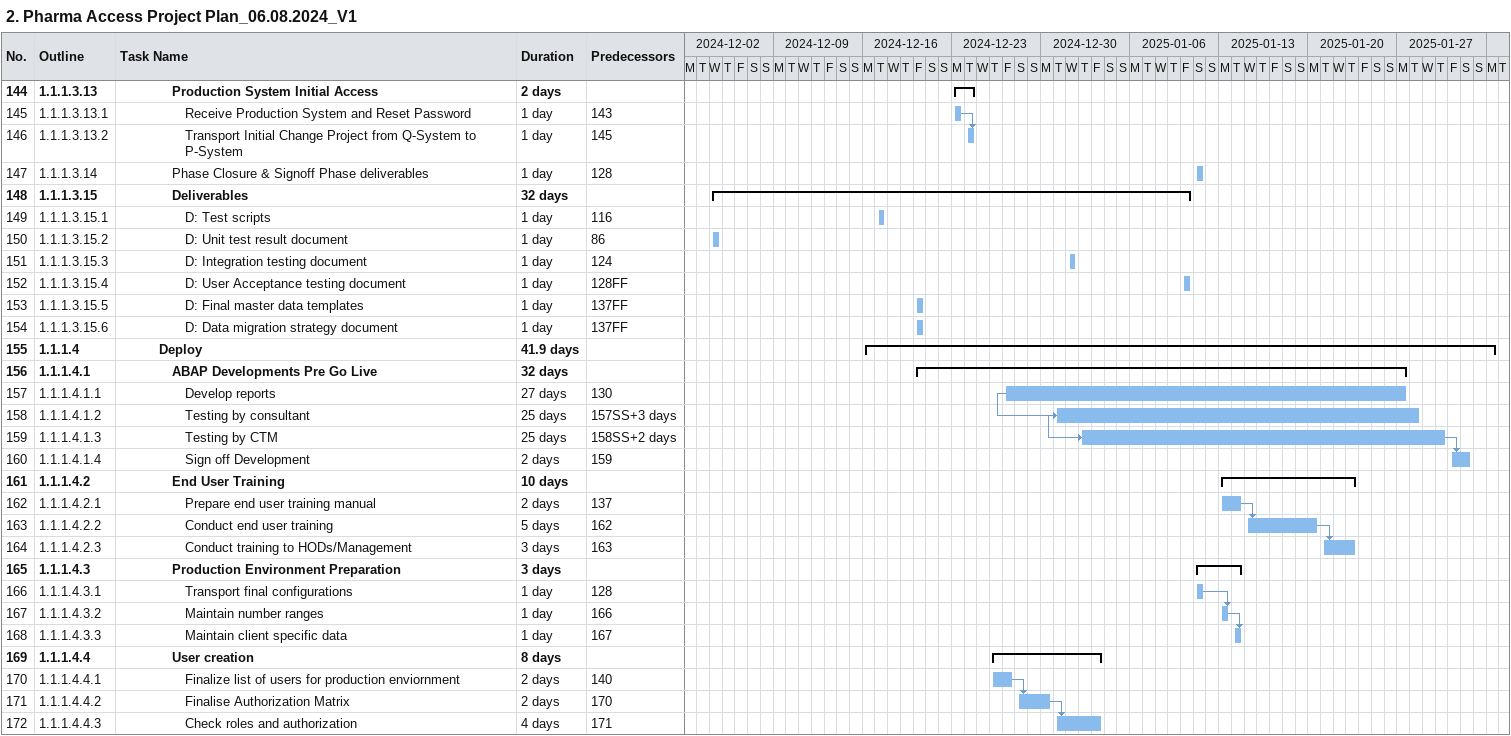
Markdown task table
2. Pharma Access Project Plan_06.08.2024_V1

| ID | WBS | Task | Duration | Start | Finish | Predecessors |
|---|---|---|---|---|---|---|
| 144 | 1.1.1.3.13 | **Production System Initial Access** | 2d | 2024-12-23 | 2024-12-24 |  |
| 145 | 1.1.1.3.13.1 | Receive Production System and Reset Password | 1d | 2024-12-23 | 2024-12-23 | 143 |
| 146 | 1.1.1.3.13.2 | Transport Initial Change Project from Q-System to P-System | 1d | 2024-12-24 | 2024-12-24 | 145 |
| 147 | 1.1.1.3.14 | Phase Closure & Signoff Phase deliverables | 1d | 2025-01-11 | 2025-01-11 | 128 |
| 148 | 1.1.1.3.15 | **Deliverables** | 32d | 2024-12-04 | 2025-01-10 |  |
| 149 | 1.1.1.3.15.1 | D: Test scripts | 1d | 2024-12-17 | 2024-12-17 | 116 |
| 150 | 1.1.1.3.15.2 | D: Unit test result document | 1d | 2024-12-04 | 2024-12-04 | 86 |
| 151 | 1.1.1.3.15.3 | D: Integration testing document | 1d | 2025-01-01 | 2025-01-01 | 124 |
| 152 | 1.1.1.3.15.4 | D: User Acceptance testing document | 1d | 2025-01-10 | 2025-01-10 | 128FF |
| 153 | 1.1.1.3.15.5 | D: Final master data templates | 1d | 2024-12-20 | 2024-12-20 | 137FF |
| 154 | 1.1.1.3.15.6 | D: Data migration strategy document | 1d | 2024-12-20 | 2024-12-20 | 137FF |
| 155 | 1.1.1.4 | **Deploy** | 41.9d | 2024-12-16 | 2025-02-03 |  |
| 156 | 1.1.1.4.1 | **ABAP Developments Pre Go Live** | 32d | 2024-12-20 | 2025-01-27 |  |
| 157 | 1.1.1.4.1.1 | Develop reports | 27d | 2024-12-27 | 2025-01-27 | 130 |
| 158 | 1.1.1.4.1.2 | Testing by consultant | 25d | 2024-12-31 | 2025-01-28 | 157SS+3d |
| 159 | 1.1.1.4.1.3 | Testing by CTM | 25d | 2025-01-02 | 2025-01-30 | 158SS+2d |
| 160 | 1.1.1.4.1.4 | Sign off Development | 2d | 2025-01-31 | 2025-02-01 | 159 |
| 161 | 1.1.1.4.2 | **End User Training** | 10d | 2025-01-13 | 2025-01-23 |  |
| 162 | 1.1.1.4.2.1 | Prepare end user training manual | 2d | 2025-01-13 | 2025-01-14 | 137 |
| 163 | 1.1.1.4.2.2 | Conduct end user training | 5d | 2025-01-15 | 2025-01-20 | 162 |
| 164 | 1.1.1.4.2.3 | Conduct training to HODs/Management | 3d | 2025-01-21 | 2025-01-23 | 163 |
| 165 | 1.1.1.4.3 | **Production Environment Preparation** | 3d | 2025-01-11 | 2025-01-14 |  |
| 166 | 1.1.1.4.3.1 | Transport final configurations | 1d | 2025-01-11 | 2025-01-11 | 128 |
| 167 | 1.1.1.4.3.2 | Maintain number ranges | 1d | 2025-01-13 | 2025-01-13 | 166 |
| 168 | 1.1.1.4.3.3 | Maintain client specific data | 1d | 2025-01-14 | 2025-01-14 | 167 |
| 169 | 1.1.1.4.4 | **User creation** | 8d | 2024-12-26 | 2025-01-03 |  |
| 170 | 1.1.1.4.4.1 | Finalize list of users for production enviornment | 2d | 2024-12-26 | 2024-12-27 | 140 |
| 171 | 1.1.1.4.4.2 | Finalise Authorization Matrix | 2d | 2024-12-28 | 2024-12-30 | 170 |
| 172 | 1.1.1.4.4.3 | Check roles and authorization | 4d | 2024-12-31 | 2025-01-03 | 171 |
